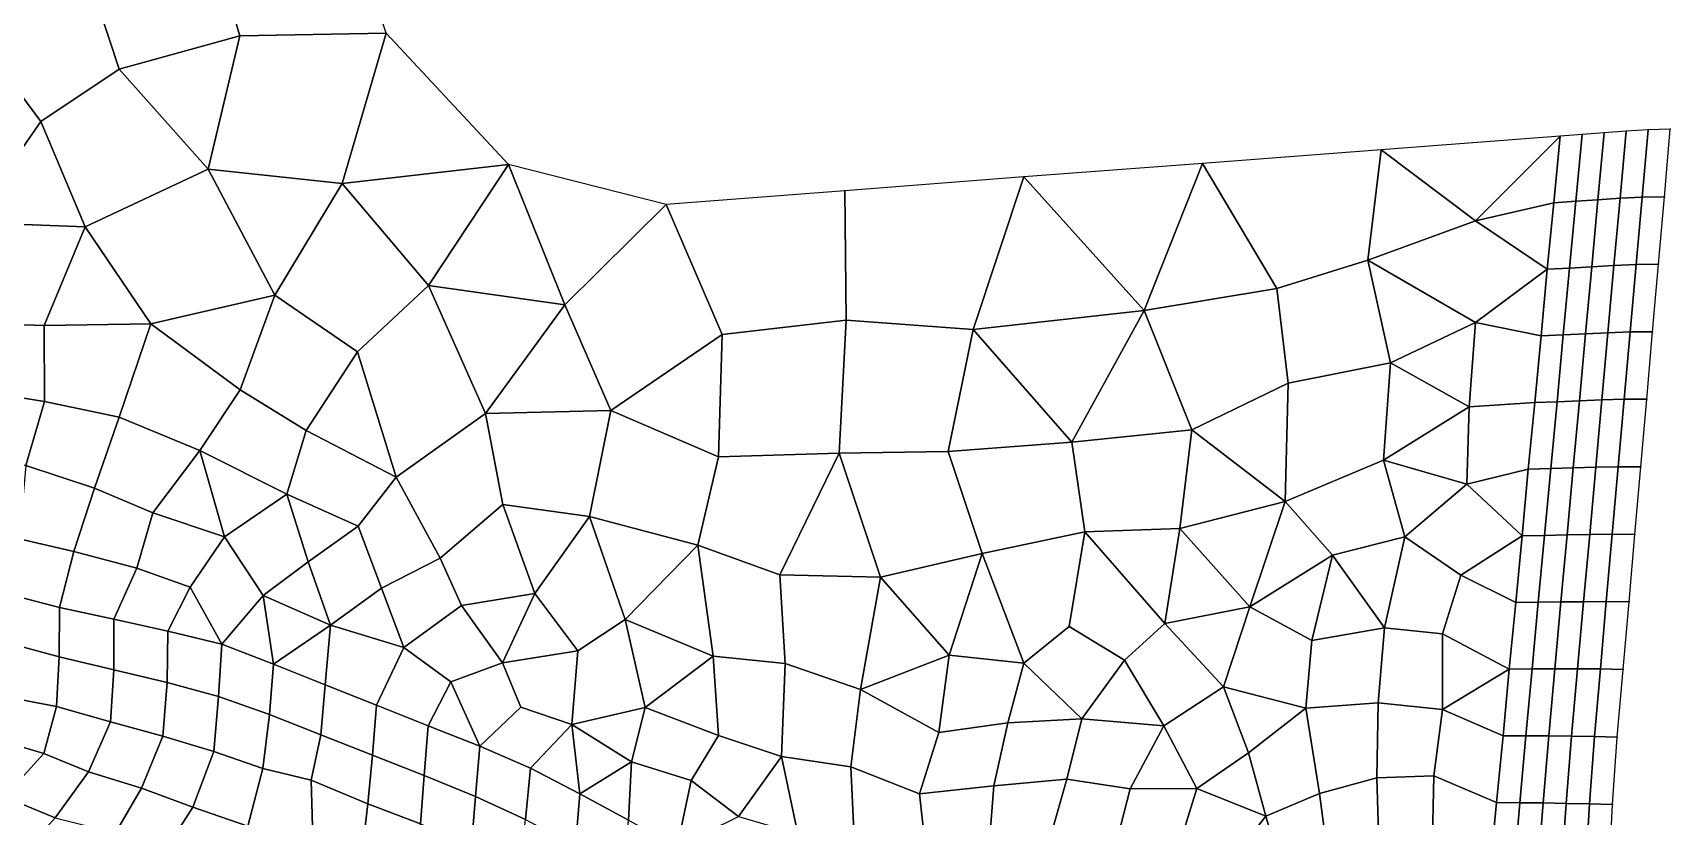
# Model space of a CAD drawing. Extents: x 391089 to 406232, y 6461839 to 6471033.
# Drawn here: x 402338.6 to 402486.4, y 6469769.2 to 6469839.9 of the extents above; entities that cross this region are included whole.
import ezdxf

# ---------------------------------------------------------------- set-up
doc = ezdxf.new("R2010")
doc.units = 0
for name, color, linetype in [('MESH_BOUND', 25, 'CONTINUOUS'), ('MESH_ELEMS', 18, 'CONTINUOUS'), ('MESH_NODES', 18, 'CONTINUOUS')]:
    doc.layers.add(name, color=color, linetype=linetype)

msp = doc.modelspace()

# ---------------------------------------------------------------- linework, layer by layer
at = {"layer": 'MESH_BOUND', "color": 25}
for points in [[(402370.539, 6469839.88, 3.326), (402365.473, 6469855.05, 3.622)], [(402381.573, 6469828.04, 3.175), (402370.539, 6469839.88, 3.326)], [(402476.488, 6469830.6, 3.618), (402460.354, 6469829.37, 3.52)], [(402478.476, 6469830.75, 3.389), (402476.488, 6469830.6, 3.618)], [(402480.465, 6469830.9, 3.263), (402478.476, 6469830.75, 3.389)], [(402482.454, 6469831.05, 3.25), (402480.465, 6469830.9, 3.263)], [(402484.444, 6469831.17, 3.62), (402482.454, 6469831.05, 3.25)], [(402486.438, 6469831.22, 4.138), (402484.444, 6469831.17, 3.62)], [(402485.906, 6469825.13, 3.506), (402486.438, 6469831.22, 4.138)], [(402460.354, 6469829.37, 3.52), (402444.221, 6469828.14, 3.463)], [(402395.82, 6469824.44, 3.162), (402381.573, 6469828.04, 3.175)], [(402444.221, 6469828.14, 3.463), (402428.087, 6469826.91, 3.379)], [(402428.087, 6469826.91, 3.379), (402411.953, 6469825.67, 3.155)], [(402411.953, 6469825.67, 3.155), (402395.82, 6469824.44, 3.162)], [(402485.374, 6469819.04, 3.186), (402485.906, 6469825.13, 3.506)], [(402484.843, 6469812.94, 2.396), (402485.374, 6469819.04, 3.186)], [(402484.311, 6469806.85, 2.183), (402484.843, 6469812.94, 2.396)], [(402483.779, 6469800.76, 1.852), (402484.311, 6469806.85, 2.183)], [(402483.248, 6469794.66, 1.856), (402483.779, 6469800.76, 1.852)], [(402482.716, 6469788.57, 1.676), (402483.248, 6469794.66, 1.856)], [(402482.184, 6469782.47, 1.656), (402482.716, 6469788.57, 1.676)], [(402481.653, 6469776.38, 1.704), (402482.184, 6469782.47, 1.656)], [(402481.233, 6469770.28, 1.634), (402481.653, 6469776.38, 1.704)], [(402480.927, 6469764.17, 1.309), (402481.233, 6469770.28, 1.634)]]:
    msp.add_polyline3d(points, dxfattribs=at)
at = {"layer": 'MESH_ELEMS', "color": 178}
for points in [[(402357.32, 6469839.64, 3.289), (402370.539, 6469839.88, 3.326), (402365.473, 6469855.05, 3.622), (402353.758, 6469851.66, 3.422)], [(402353.758, 6469851.66, 3.422), (402342.772, 6469847.79, 2.641), (402346.434, 6469836.65, 2.818), (402357.32, 6469839.64, 3.289)], [(402346.434, 6469836.65, 2.818), (402342.772, 6469847.79, 2.641), (402332.955, 6469840.53, 1.203), (402339.38, 6469831.92, 1.231)], [(402339.38, 6469831.92, 1.231), (402332.955, 6469840.53, 1.203), (402327.446, 6469829.51, 0.969), (402333.018, 6469822.81, 0.83)], [(402346.434, 6469836.65, 2.818), (402354.463, 6469827.63, 2.946), (402357.32, 6469839.64, 3.289), (402346.434, 6469836.65, 2.818)], [(402366.579, 6469826.33, 2.702), (402370.539, 6469839.88, 3.326), (402357.32, 6469839.64, 3.289), (402354.463, 6469827.63, 2.946)], [(402381.573, 6469828.04, 3.175), (402370.539, 6469839.88, 3.326), (402366.579, 6469826.33, 2.702), (402381.573, 6469828.04, 3.175)], [(402346.434, 6469836.65, 2.818), (402339.38, 6469831.92, 1.231), (402343.387, 6469822.41, 1.357), (402354.463, 6469827.63, 2.946)], [(402333.018, 6469822.81, 0.83), (402343.387, 6469822.41, 1.357), (402339.38, 6469831.92, 1.231), (402333.018, 6469822.81, 0.83)], [(402476.488, 6469830.6, 3.618), (402460.354, 6469829.37, 3.52), (402468.855, 6469822.94, 3.365), (402476.488, 6469830.6, 3.618)], [(402476.488, 6469830.6, 3.618), (402468.855, 6469822.94, 3.365), (402475.916, 6469824.59, 3.559), (402476.488, 6469830.6, 3.618)], [(402476.488, 6469830.6, 3.618), (402475.916, 6469824.59, 3.559), (402477.913, 6469824.72, 3.412), (402478.476, 6469830.75, 3.389)], [(402478.476, 6469830.75, 3.389), (402477.913, 6469824.72, 3.412), (402479.909, 6469824.86, 2.884), (402480.465, 6469830.9, 3.263)], [(402480.465, 6469830.9, 3.263), (402479.909, 6469824.86, 2.884), (402481.906, 6469824.99, 2.638), (402482.454, 6469831.05, 3.25)], [(402482.454, 6469831.05, 3.25), (402481.906, 6469824.99, 2.638), (402483.905, 6469825.09, 2.812), (402484.444, 6469831.17, 3.62)], [(402484.444, 6469831.17, 3.62), (402483.905, 6469825.09, 2.812), (402485.906, 6469825.13, 3.506), (402486.438, 6469831.22, 4.138)], [(402460.354, 6469829.37, 3.52), (402444.221, 6469828.14, 3.463), (402450.924, 6469816.86, 1.522), (402459.131, 6469819.42, 2.732)], [(402468.855, 6469822.94, 3.365), (402460.354, 6469829.37, 3.52), (402459.131, 6469819.42, 2.732), (402468.855, 6469822.94, 3.365)], [(402354.463, 6469827.63, 2.946), (402343.387, 6469822.41, 1.357), (402349.294, 6469813.66, 0.946), (402360.481, 6469816.26, 1.123)], [(402354.463, 6469827.63, 2.946), (402360.481, 6469816.26, 1.123), (402366.579, 6469826.33, 2.702), (402354.463, 6469827.63, 2.946)], [(402374.375, 6469817.13, 1.039), (402381.573, 6469828.04, 3.175), (402366.579, 6469826.33, 2.702), (402374.375, 6469817.13, 1.039)], [(402374.375, 6469817.13, 1.039), (402386.66, 6469815.37, 1.293), (402381.573, 6469828.04, 3.175), (402374.375, 6469817.13, 1.039)], [(402395.82, 6469824.44, 3.162), (402381.573, 6469828.04, 3.175), (402386.66, 6469815.37, 1.293), (402395.82, 6469824.44, 3.162)], [(402438.966, 6469814.87, 1.049), (402444.221, 6469828.14, 3.463), (402428.087, 6469826.91, 3.379), (402438.966, 6469814.87, 1.049)], [(402444.221, 6469828.14, 3.463), (402438.966, 6469814.87, 1.049), (402450.924, 6469816.86, 1.522), (402444.221, 6469828.14, 3.463)], [(402374.375, 6469817.13, 1.039), (402366.579, 6469826.33, 2.702), (402360.481, 6469816.26, 1.123), (402367.966, 6469811.13, 1.012)], [(402411.953, 6469825.67, 3.155), (402412.057, 6469814, 1.379), (402423.524, 6469813.15, 1.251), (402428.087, 6469826.91, 3.379)], [(402423.524, 6469813.15, 1.251), (402438.966, 6469814.87, 1.049), (402428.087, 6469826.91, 3.379), (402423.524, 6469813.15, 1.251)], [(402400.872, 6469812.7, 1.18), (402395.82, 6469824.44, 3.162), (402386.66, 6469815.37, 1.293), (402390.812, 6469805.83, 1.087)], [(402411.953, 6469825.67, 3.155), (402395.82, 6469824.44, 3.162), (402400.872, 6469812.7, 1.18), (402412.057, 6469814, 1.379)], [(402475.916, 6469824.59, 3.559), (402468.855, 6469822.94, 3.365), (402475.344, 6469818.58, 1.995), (402475.916, 6469824.59, 3.559)], [(402475.916, 6469824.59, 3.559), (402475.344, 6469818.58, 1.995), (402477.349, 6469818.69, 1.8), (402477.913, 6469824.72, 3.412)], [(402477.913, 6469824.72, 3.412), (402477.349, 6469818.69, 1.8), (402479.354, 6469818.81, 1.949), (402479.909, 6469824.86, 2.884)], [(402479.909, 6469824.86, 2.884), (402479.354, 6469818.81, 1.949), (402481.359, 6469818.92, 2.1), (402481.906, 6469824.99, 2.638)], [(402481.906, 6469824.99, 2.638), (402481.359, 6469818.92, 2.1), (402483.365, 6469819.01, 2.371), (402483.905, 6469825.09, 2.812)], [(402483.905, 6469825.09, 2.812), (402483.365, 6469819.01, 2.371), (402485.374, 6469819.04, 3.186), (402485.906, 6469825.13, 3.506)], [(402333.018, 6469822.81, 0.83), (402331.412, 6469813.79, 0.794), (402339.672, 6469813.5, 0.906), (402343.387, 6469822.41, 1.357)], [(402468.855, 6469813.77, 1.606), (402475.344, 6469818.58, 1.995), (402468.855, 6469822.94, 3.365), (402459.131, 6469819.42, 2.732)], [(402349.294, 6469813.66, 0.946), (402343.387, 6469822.41, 1.357), (402339.672, 6469813.5, 0.906), (402349.294, 6469813.66, 0.946)], [(402461.183, 6469810.13, 1.133), (402459.131, 6469819.42, 2.732), (402450.924, 6469816.86, 1.522), (402451.964, 6469808.31, 0.891)], [(402459.131, 6469819.42, 2.732), (402461.183, 6469810.13, 1.133), (402468.855, 6469813.77, 1.606), (402459.131, 6469819.42, 2.732)], [(402468.855, 6469813.77, 1.606), (402474.773, 6469812.57, 1.33), (402475.344, 6469818.58, 1.995), (402468.855, 6469813.77, 1.606)], [(402475.344, 6469818.58, 1.995), (402474.773, 6469812.57, 1.33), (402476.786, 6469812.66, 1.27), (402477.349, 6469818.69, 1.8)], [(402477.349, 6469818.69, 1.8), (402476.786, 6469812.66, 1.27), (402478.798, 6469812.76, 1.443), (402479.354, 6469818.81, 1.949)], [(402479.354, 6469818.81, 1.949), (402478.798, 6469812.76, 1.443), (402480.811, 6469812.86, 1.811), (402481.359, 6469818.92, 2.1)], [(402481.359, 6469818.92, 2.1), (402480.811, 6469812.86, 1.811), (402482.826, 6469812.93, 2.035), (402483.365, 6469819.01, 2.371)], [(402483.365, 6469819.01, 2.371), (402482.826, 6469812.93, 2.035), (402484.843, 6469812.94, 2.396), (402485.374, 6469819.04, 3.186)], [(402379.521, 6469805.58, 0.969), (402374.375, 6469817.13, 1.039), (402367.966, 6469811.13, 1.012), (402371.443, 6469799.83, 1.057)], [(402386.66, 6469815.37, 1.293), (402374.375, 6469817.13, 1.039), (402379.521, 6469805.58, 0.969), (402386.66, 6469815.37, 1.293)], [(402450.924, 6469816.86, 1.522), (402438.966, 6469814.87, 1.049), (402443.264, 6469804.09, 0.875), (402451.964, 6469808.31, 0.891)], [(402349.294, 6469813.66, 0.946), (402357.377, 6469807.72, 1.027), (402360.481, 6469816.26, 1.123), (402349.294, 6469813.66, 0.946)], [(402367.966, 6469811.13, 1.012), (402360.481, 6469816.26, 1.123), (402357.377, 6469807.72, 1.027), (402363.309, 6469804.04, 1.056)], [(402386.66, 6469815.37, 1.293), (402379.521, 6469805.58, 0.969), (402390.812, 6469805.83, 1.087), (402386.66, 6469815.37, 1.293)], [(402411.437, 6469802, 1.133), (402412.057, 6469814, 1.379), (402400.872, 6469812.7, 1.18), (402400.544, 6469801.67, 1.105)], [(402421.255, 6469802.14, 1.194), (402423.524, 6469813.15, 1.251), (402412.057, 6469814, 1.379), (402411.437, 6469802, 1.133)], [(402423.524, 6469813.15, 1.251), (402432.431, 6469802.98, 1.02), (402438.966, 6469814.87, 1.049), (402423.524, 6469813.15, 1.251)], [(402432.431, 6469802.98, 1.02), (402443.264, 6469804.09, 0.875), (402438.966, 6469814.87, 1.049), (402432.431, 6469802.98, 1.02)], [(402339.672, 6469813.5, 0.906), (402331.412, 6469813.79, 0.794), (402332.747, 6469807.77, 0.887), (402339.693, 6469806.65, 0.999)], [(402339.672, 6469813.5, 0.906), (402339.693, 6469806.65, 0.999), (402346.45, 6469805.25, 1.075), (402349.294, 6469813.66, 0.946)], [(402357.377, 6469807.72, 1.027), (402349.294, 6469813.66, 0.946), (402346.45, 6469805.25, 1.075), (402353.716, 6469802.22, 1.066)], [(402400.872, 6469812.7, 1.18), (402390.812, 6469805.83, 1.087), (402400.544, 6469801.67, 1.105), (402400.872, 6469812.7, 1.18)], [(402432.431, 6469802.98, 1.02), (402423.524, 6469813.15, 1.251), (402421.255, 6469802.14, 1.194), (402432.431, 6469802.98, 1.02)], [(402461.183, 6469810.13, 1.133), (402468.294, 6469806.17, 1.256), (402468.855, 6469813.77, 1.606), (402461.183, 6469810.13, 1.133)], [(402474.201, 6469806.55, 1.024), (402474.773, 6469812.57, 1.33), (402468.855, 6469813.77, 1.606), (402468.294, 6469806.17, 1.256)], [(402474.773, 6469812.57, 1.33), (402474.201, 6469806.55, 1.024), (402476.222, 6469806.63, 1.018), (402476.786, 6469812.66, 1.27)], [(402476.786, 6469812.66, 1.27), (402476.222, 6469806.63, 1.018), (402478.243, 6469806.71, 1.256), (402478.798, 6469812.76, 1.443)], [(402478.798, 6469812.76, 1.443), (402478.243, 6469806.71, 1.256), (402480.264, 6469806.79, 1.609), (402480.811, 6469812.86, 1.811)], [(402480.811, 6469812.86, 1.811), (402480.264, 6469806.79, 1.609), (402482.286, 6469806.85, 1.95), (402482.826, 6469812.93, 2.035)], [(402482.826, 6469812.93, 2.035), (402482.286, 6469806.85, 1.95), (402484.311, 6469806.85, 2.183), (402484.843, 6469812.94, 2.396)], [(402371.443, 6469799.83, 1.057), (402367.966, 6469811.13, 1.012), (402363.309, 6469804.04, 1.056), (402371.443, 6469799.83, 1.057)], [(402460.56, 6469801.35, 0.996), (402461.183, 6469810.13, 1.133), (402451.964, 6469808.31, 0.891), (402451.683, 6469797.62, 0.891)], [(402460.56, 6469801.35, 0.996), (402468.294, 6469806.17, 1.256), (402461.183, 6469810.13, 1.133), (402460.56, 6469801.35, 0.996)], [(402443.264, 6469804.09, 0.875), (402451.683, 6469797.62, 0.891), (402451.964, 6469808.31, 0.891), (402443.264, 6469804.09, 0.875)], [(402339.693, 6469806.65, 0.999), (402332.747, 6469807.77, 0.887), (402331.546, 6469802.56, 0.999), (402338.011, 6469800.89, 1.04)], [(402344.229, 6469798.82, 1.056), (402346.45, 6469805.25, 1.075), (402339.693, 6469806.65, 0.999), (402338.011, 6469800.89, 1.04)], [(402353.716, 6469802.22, 1.066), (402361.586, 6469798.28, 1.086), (402363.309, 6469804.04, 1.056), (402357.377, 6469807.72, 1.027)], [(402468.294, 6469806.17, 1.256), (402468.065, 6469799.19, 1.12), (402473.629, 6469800.54, 0.974), (402474.201, 6469806.55, 1.024)], [(402474.201, 6469806.55, 1.024), (402473.629, 6469800.54, 0.974), (402475.658, 6469800.6, 0.883), (402476.222, 6469806.63, 1.018)], [(402476.222, 6469806.63, 1.018), (402475.658, 6469800.6, 0.883), (402477.687, 6469800.67, 0.822), (402478.243, 6469806.71, 1.256)], [(402478.243, 6469806.71, 1.256), (402477.687, 6469800.67, 0.822), (402479.716, 6469800.73, 1.351), (402480.264, 6469806.79, 1.609)], [(402480.264, 6469806.79, 1.609), (402479.716, 6469800.73, 1.351), (402481.747, 6469800.76, 1.786), (402482.286, 6469806.85, 1.95)], [(402482.286, 6469806.85, 1.95), (402481.747, 6469800.76, 1.786), (402483.779, 6469800.76, 1.852), (402484.311, 6469806.85, 2.183)], [(402349.486, 6469796.6, 1.068), (402353.716, 6469802.22, 1.066), (402346.45, 6469805.25, 1.075), (402344.229, 6469798.82, 1.056)], [(402381.063, 6469797.37, 1.04), (402379.521, 6469805.58, 0.969), (402371.443, 6469799.83, 1.057), (402375.401, 6469792.52, 1.068)], [(402390.812, 6469805.83, 1.087), (402379.521, 6469805.58, 0.969), (402381.063, 6469797.37, 1.04), (402388.89, 6469796.27, 1.096)], [(402388.89, 6469796.27, 1.096), (402398.676, 6469793.68, 1.241), (402400.544, 6469801.67, 1.105), (402390.812, 6469805.83, 1.087)], [(402460.56, 6469801.35, 0.996), (402468.065, 6469799.19, 1.12), (402468.294, 6469806.17, 1.256), (402460.56, 6469801.35, 0.996)], [(402368.01, 6469795.41, 1.1), (402371.443, 6469799.83, 1.057), (402363.309, 6469804.04, 1.056), (402361.586, 6469798.28, 1.086)], [(402442.189, 6469795.2, 0.952), (402443.264, 6469804.09, 0.875), (402432.431, 6469802.98, 1.02), (402433.607, 6469794.9, 0.936)], [(402451.683, 6469797.62, 0.891), (402443.264, 6469804.09, 0.875), (402442.189, 6469795.2, 0.952), (402451.683, 6469797.62, 0.891)], [(402353.716, 6469802.22, 1.066), (402349.486, 6469796.6, 1.068), (402355.964, 6469794.45, 1.084), (402353.716, 6469802.22, 1.066)], [(402355.964, 6469794.45, 1.084), (402361.586, 6469798.28, 1.086), (402353.716, 6469802.22, 1.066), (402355.964, 6469794.45, 1.084)], [(402415.151, 6469790.79, 1.13), (402424.333, 6469792.93, 1.049), (402421.255, 6469802.14, 1.194), (402411.437, 6469802, 1.133)], [(402424.333, 6469792.93, 1.049), (402433.607, 6469794.9, 0.936), (402432.431, 6469802.98, 1.02), (402421.255, 6469802.14, 1.194)], [(402337.419, 6469794.27, 1.045), (402342.349, 6469793.11, 1.056), (402344.229, 6469798.82, 1.056), (402338.011, 6469800.89, 1.04)], [(402406.064, 6469791, 1.148), (402411.437, 6469802, 1.133), (402400.544, 6469801.67, 1.105), (402398.676, 6469793.68, 1.241)], [(402411.437, 6469802, 1.133), (402406.064, 6469791, 1.148), (402415.151, 6469790.79, 1.13), (402411.437, 6469802, 1.133)], [(402455.965, 6469792.79, 0.946), (402462.489, 6469794.45, 1.015), (402460.56, 6469801.35, 0.996), (402451.683, 6469797.62, 0.891)], [(402468.065, 6469799.19, 1.12), (402460.56, 6469801.35, 0.996), (402462.489, 6469794.45, 1.015), (402468.065, 6469799.19, 1.12)], [(402473.629, 6469800.54, 0.974), (402473.058, 6469794.53, 0.946), (402475.095, 6469794.57, 0.843), (402475.658, 6469800.6, 0.883)], [(402475.658, 6469800.6, 0.883), (402475.095, 6469794.57, 0.843), (402477.132, 6469794.62, 0.906), (402477.687, 6469800.67, 0.822)], [(402477.687, 6469800.67, 0.822), (402477.132, 6469794.62, 0.906), (402479.169, 6469794.66, 1.303), (402479.716, 6469800.73, 1.351)], [(402479.716, 6469800.73, 1.351), (402479.169, 6469794.66, 1.303), (402481.207, 6469794.68, 1.753), (402481.747, 6469800.76, 1.786)], [(402481.747, 6469800.76, 1.786), (402481.207, 6469794.68, 1.753), (402483.248, 6469794.66, 1.856), (402483.779, 6469800.76, 1.852)], [(402375.401, 6469792.52, 1.068), (402371.443, 6469799.83, 1.057), (402368.01, 6469795.41, 1.1), (402370.123, 6469789.8, 1.095)], [(402468.065, 6469799.19, 1.12), (402462.489, 6469794.45, 1.015), (402467.539, 6469790.98, 1.158), (402473.058, 6469794.53, 0.946)], [(402468.065, 6469799.19, 1.12), (402473.058, 6469794.53, 0.946), (402473.629, 6469800.54, 0.974), (402468.065, 6469799.19, 1.12)], [(402349.486, 6469796.6, 1.068), (402344.229, 6469798.82, 1.056), (402342.349, 6469793.11, 1.056), (402348.029, 6469791.61, 1.073)], [(402363.496, 6469792.19, 1.127), (402361.586, 6469798.28, 1.086), (402355.964, 6469794.45, 1.084), (402359.436, 6469789.15, 1.109)], [(402368.01, 6469795.41, 1.1), (402361.586, 6469798.28, 1.086), (402363.496, 6469792.19, 1.127), (402368.01, 6469795.41, 1.1)], [(402352.848, 6469789.9, 1.076), (402355.964, 6469794.45, 1.084), (402349.486, 6469796.6, 1.068), (402348.029, 6469791.61, 1.073)], [(402375.401, 6469792.52, 1.068), (402377.347, 6469788.26, 1.04), (402383.963, 6469789.34, 1.037), (402381.063, 6469797.37, 1.04)], [(402388.89, 6469796.27, 1.096), (402381.063, 6469797.37, 1.04), (402383.963, 6469789.34, 1.037), (402388.89, 6469796.27, 1.096)], [(402383.963, 6469789.34, 1.037), (402387.834, 6469784.16, 0.973), (402392.099, 6469786.97, 1.051), (402388.89, 6469796.27, 1.096)], [(402388.89, 6469796.27, 1.096), (402392.099, 6469786.97, 1.051), (402398.676, 6469793.68, 1.241), (402388.89, 6469796.27, 1.096)], [(402442.189, 6469795.2, 0.952), (402448.504, 6469788.13, 1.033), (402451.683, 6469797.62, 0.891), (402442.189, 6469795.2, 0.952)], [(402448.504, 6469788.13, 1.033), (402455.965, 6469792.79, 0.946), (402451.683, 6469797.62, 0.891), (402448.504, 6469788.13, 1.033)], [(402363.496, 6469792.19, 1.127), (402365.51, 6469786.46, 1.122), (402370.123, 6469789.8, 1.095), (402368.01, 6469795.41, 1.1)], [(402432.196, 6469786.34, 0.858), (402433.607, 6469794.9, 0.936), (402424.333, 6469792.93, 1.049), (402428.081, 6469783.05, 1.071)], [(402433.607, 6469794.9, 0.936), (402432.196, 6469786.34, 0.858), (402437.184, 6469783.31, 0.918), (402440.829, 6469786.63, 0.786)], [(402433.607, 6469794.9, 0.936), (402440.829, 6469786.63, 0.786), (402442.189, 6469795.2, 0.952), (402433.607, 6469794.9, 0.936)], [(402448.504, 6469788.13, 1.033), (402442.189, 6469795.2, 0.952), (402440.829, 6469786.63, 0.786), (402448.504, 6469788.13, 1.033)], [(402479.169, 6469794.66, 1.303), (402478.622, 6469788.59, 0.899), (402480.668, 6469788.6, 1.398), (402481.207, 6469794.68, 1.753)], [(402481.207, 6469794.68, 1.753), (402480.668, 6469788.6, 1.398), (402482.716, 6469788.57, 1.676), (402483.248, 6469794.66, 1.856)], [(402341.063, 6469788.07, 0.981), (402342.349, 6469793.11, 1.056), (402337.419, 6469794.27, 1.045), (402336.227, 6469789.33, 0.94)], [(402359.436, 6469789.15, 1.109), (402355.964, 6469794.45, 1.084), (402352.848, 6469789.9, 1.076), (402355.709, 6469784.75, 1.026)], [(402400.062, 6469783.67, 0.982), (402398.676, 6469793.68, 1.241), (402392.099, 6469786.97, 1.051), (402400.062, 6469783.67, 0.982)], [(402406.064, 6469791, 1.148), (402398.676, 6469793.68, 1.241), (402400.062, 6469783.67, 0.982), (402406.541, 6469783.02, 0.91)], [(402455.965, 6469792.79, 0.946), (402460.633, 6469786.24, 1.149), (402462.489, 6469794.45, 1.015), (402455.965, 6469792.79, 0.946)], [(402467.539, 6469790.98, 1.158), (402462.489, 6469794.45, 1.015), (402460.633, 6469786.24, 1.149), (402465.888, 6469785.7, 1.184)], [(402472.486, 6469788.52, 1.114), (402473.058, 6469794.53, 0.946), (402467.539, 6469790.98, 1.158), (402472.486, 6469788.52, 1.114)], [(402473.058, 6469794.53, 0.946), (402472.486, 6469788.52, 1.114), (402474.531, 6469788.55, 1.042), (402475.095, 6469794.57, 0.843)], [(402475.095, 6469794.57, 0.843), (402474.531, 6469788.55, 1.042), (402476.576, 6469788.57, 0.762), (402477.132, 6469794.62, 0.906)], [(402477.132, 6469794.62, 0.906), (402476.576, 6469788.57, 0.762), (402478.622, 6469788.59, 0.899), (402479.169, 6469794.66, 1.303)], [(402345.955, 6469787, 0.92), (402348.029, 6469791.61, 1.073), (402342.349, 6469793.11, 1.056), (402341.063, 6469788.07, 0.981)], [(402363.496, 6469792.19, 1.127), (402359.436, 6469789.15, 1.109), (402365.51, 6469786.46, 1.122), (402363.496, 6469792.19, 1.127)], [(402377.347, 6469788.26, 1.04), (402375.401, 6469792.52, 1.068), (402370.123, 6469789.8, 1.095), (402372.15, 6469784.45, 1.028)], [(402424.333, 6469792.93, 1.049), (402415.151, 6469790.79, 1.13), (402421.351, 6469783.77, 1.073), (402424.333, 6469792.93, 1.049)], [(402424.333, 6469792.93, 1.049), (402421.351, 6469783.77, 1.073), (402428.081, 6469783.05, 1.071), (402424.333, 6469792.93, 1.049)], [(402455.965, 6469792.79, 0.946), (402448.504, 6469788.13, 1.033), (402454.083, 6469785.1, 1.027), (402455.965, 6469792.79, 0.946)], [(402455.965, 6469792.79, 0.946), (402454.083, 6469785.1, 1.027), (402460.633, 6469786.24, 1.149), (402455.965, 6469792.79, 0.946)], [(402350.848, 6469785.94, 0.91), (402352.848, 6469789.9, 1.076), (402348.029, 6469791.61, 1.073), (402345.955, 6469787, 0.92)], [(402415.151, 6469790.79, 1.13), (402406.064, 6469791, 1.148), (402406.541, 6469783.02, 0.91), (402413.352, 6469780.68, 0.977)], [(402421.351, 6469783.77, 1.073), (402415.151, 6469790.79, 1.13), (402413.352, 6469780.68, 0.977), (402421.351, 6469783.77, 1.073)], [(402472.486, 6469788.52, 1.114), (402467.539, 6469790.98, 1.158), (402465.888, 6469785.7, 1.184), (402471.914, 6469782.51, 1.155)], [(402341.063, 6469788.07, 0.981), (402336.227, 6469789.33, 0.94), (402336.042, 6469784.98, 0.644), (402341.043, 6469783.6, 0.67)], [(402350.848, 6469785.94, 0.91), (402355.709, 6469784.75, 1.026), (402352.848, 6469789.9, 1.076), (402350.848, 6469785.94, 0.91)], [(402359.436, 6469789.15, 1.109), (402355.709, 6469784.75, 1.026), (402360.382, 6469782.96, 0.858), (402359.436, 6469789.15, 1.109)], [(402360.382, 6469782.96, 0.858), (402365.51, 6469786.46, 1.122), (402359.436, 6469789.15, 1.109), (402360.382, 6469782.96, 0.858)], [(402365.51, 6469786.46, 1.122), (402372.15, 6469784.45, 1.028), (402370.123, 6469789.8, 1.095), (402365.51, 6469786.46, 1.122)], [(402377.347, 6469788.26, 1.04), (402381.053, 6469783.07, 0.973), (402383.963, 6469789.34, 1.037), (402377.347, 6469788.26, 1.04)], [(402381.053, 6469783.07, 0.973), (402387.834, 6469784.16, 0.973), (402383.963, 6469789.34, 1.037), (402381.053, 6469783.07, 0.973)], [(402345.955, 6469787, 0.92), (402341.063, 6469788.07, 0.981), (402341.043, 6469783.6, 0.67), (402345.968, 6469782.44, 0.636)], [(402376.377, 6469781.37, 0.994), (402381.053, 6469783.07, 0.973), (402377.347, 6469788.26, 1.04), (402372.15, 6469784.45, 1.028)], [(402448.504, 6469788.13, 1.033), (402440.829, 6469786.63, 0.786), (402446.125, 6469780.91, 1.156), (402448.504, 6469788.13, 1.033)], [(402446.125, 6469780.91, 1.156), (402453.552, 6469778.98, 1.115), (402454.083, 6469785.1, 1.027), (402448.504, 6469788.13, 1.033)], [(402472.486, 6469788.52, 1.114), (402471.914, 6469782.51, 1.155), (402473.968, 6469782.52, 1.107), (402474.531, 6469788.55, 1.042)], [(402474.531, 6469788.55, 1.042), (402473.968, 6469782.52, 1.107), (402476.021, 6469782.52, 0.796), (402476.576, 6469788.57, 0.762)], [(402476.576, 6469788.57, 0.762), (402476.021, 6469782.52, 0.796), (402478.074, 6469782.53, 1.097), (402478.622, 6469788.59, 0.899)], [(402478.622, 6469788.59, 0.899), (402478.074, 6469782.53, 1.097), (402480.128, 6469782.52, 1.525), (402480.668, 6469788.6, 1.398)], [(402480.668, 6469788.6, 1.398), (402480.128, 6469782.52, 1.525), (402482.184, 6469782.47, 1.656), (402482.716, 6469788.57, 1.676)], [(402350.848, 6469785.94, 0.91), (402345.955, 6469787, 0.92), (402345.968, 6469782.44, 0.636), (402350.761, 6469781.31, 0.579)], [(402350.761, 6469781.31, 0.579), (402355.421, 6469780.02, 0.586), (402355.709, 6469784.75, 1.026), (402350.848, 6469785.94, 0.91)], [(402365.51, 6469786.46, 1.122), (402360.382, 6469782.96, 0.858), (402365.033, 6469781.1, 0.918), (402365.51, 6469786.46, 1.122)], [(402372.15, 6469784.45, 1.028), (402365.51, 6469786.46, 1.122), (402365.033, 6469781.1, 0.918), (402369.684, 6469779.25, 0.866)], [(402393.922, 6469779.04, 1.011), (402392.099, 6469786.97, 1.051), (402387.834, 6469784.16, 0.973), (402387.296, 6469777.52, 0.997)], [(402393.922, 6469779.04, 1.011), (402400.062, 6469783.67, 0.982), (402392.099, 6469786.97, 1.051), (402393.922, 6469779.04, 1.011)], [(402432.196, 6469786.34, 0.858), (402428.081, 6469783.05, 1.071), (402433.324, 6469778.03, 1.03), (402437.184, 6469783.31, 0.918)], [(402437.184, 6469783.31, 0.918), (402440.722, 6469777.4, 1.053), (402446.125, 6469780.91, 1.156), (402440.829, 6469786.63, 0.786)], [(402460.084, 6469779.46, 1.068), (402460.633, 6469786.24, 1.149), (402454.083, 6469785.1, 1.027), (402453.552, 6469778.98, 1.115)], [(402460.084, 6469779.46, 1.068), (402465.885, 6469778.85, 1.084), (402465.888, 6469785.7, 1.184), (402460.633, 6469786.24, 1.149)], [(402341.043, 6469783.6, 0.67), (402336.042, 6469784.98, 0.644), (402336.062, 6469780.02, 0.431), (402340.794, 6469779.13, 0.443)], [(402355.421, 6469780.02, 0.586), (402359.999, 6469778.41, 0.689), (402360.382, 6469782.96, 0.858), (402355.709, 6469784.75, 1.026)], [(402376.377, 6469781.37, 0.994), (402372.15, 6469784.45, 1.028), (402369.684, 6469779.25, 0.866), (402374.336, 6469777.4, 0.898)], [(402465.885, 6469778.85, 1.084), (402471.914, 6469782.51, 1.155), (402465.888, 6469785.7, 1.184), (402465.885, 6469778.85, 1.084)], [(402345.968, 6469782.44, 0.636), (402341.043, 6469783.6, 0.67), (402340.794, 6469779.13, 0.443), (402345.658, 6469777.76, 0.43)], [(402359.999, 6469778.41, 0.689), (402364.631, 6469776.58, 0.616), (402365.033, 6469781.1, 0.918), (402360.382, 6469782.96, 0.858)], [(402382.683, 6469779.08, 0.956), (402381.053, 6469783.07, 0.973), (402376.377, 6469781.37, 0.994), (402378.987, 6469775.55, 0.883)], [(402382.683, 6469779.08, 0.956), (402387.296, 6469777.52, 0.997), (402387.834, 6469784.16, 0.973), (402381.053, 6469783.07, 0.973)], [(402393.922, 6469779.04, 1.011), (402400.548, 6469776.51, 0.962), (402400.062, 6469783.67, 0.982), (402393.922, 6469779.04, 1.011)], [(402406.541, 6469783.02, 0.91), (402400.062, 6469783.67, 0.982), (402400.548, 6469776.51, 0.962), (402406.213, 6469774.63, 0.934)], [(402413.352, 6469780.68, 0.977), (402406.541, 6469783.02, 0.91), (402406.213, 6469774.63, 0.934), (402412.475, 6469773.7, 0.925)], [(402420.425, 6469776.79, 0.963), (402421.351, 6469783.77, 1.073), (402413.352, 6469780.68, 0.977), (402420.425, 6469776.79, 0.963)], [(402426.657, 6469777.65, 1.033), (402428.081, 6469783.05, 1.071), (402421.351, 6469783.77, 1.073), (402420.425, 6469776.79, 0.963)], [(402428.081, 6469783.05, 1.071), (402426.657, 6469777.65, 1.033), (402433.324, 6469778.03, 1.03), (402428.081, 6469783.05, 1.071)], [(402440.722, 6469777.4, 1.053), (402437.184, 6469783.31, 0.918), (402433.324, 6469778.03, 1.03), (402440.722, 6469777.4, 1.053)], [(402350.761, 6469781.31, 0.579), (402345.968, 6469782.44, 0.636), (402345.658, 6469777.76, 0.43), (402350.372, 6469776.45, 0.451)], [(402465.885, 6469778.85, 1.084), (402471.343, 6469776.5, 1.307), (402471.914, 6469782.51, 1.155), (402465.885, 6469778.85, 1.084)], [(402471.914, 6469782.51, 1.155), (402471.343, 6469776.5, 1.307), (402473.404, 6469776.49, 1.187), (402473.968, 6469782.52, 1.107)], [(402473.968, 6469782.52, 1.107), (402473.404, 6469776.49, 1.187), (402475.465, 6469776.48, 0.858), (402476.021, 6469782.52, 0.796)], [(402476.021, 6469782.52, 0.796), (402475.465, 6469776.48, 0.858), (402477.527, 6469776.46, 1.001), (402478.074, 6469782.53, 1.097)], [(402478.074, 6469782.53, 1.097), (402477.527, 6469776.46, 1.001), (402479.589, 6469776.44, 1.323), (402480.128, 6469782.52, 1.525)], [(402480.128, 6469782.52, 1.525), (402479.589, 6469776.44, 1.323), (402481.653, 6469776.38, 1.704), (402482.184, 6469782.47, 1.656)], [(402339.646, 6469774.88, 0.326), (402340.794, 6469779.13, 0.443), (402336.062, 6469780.02, 0.431), (402334.675, 6469776.36, 0.344)], [(402350.372, 6469776.45, 0.451), (402354.979, 6469775.07, 0.487), (402355.421, 6469780.02, 0.586), (402350.761, 6469781.31, 0.579)], [(402354.979, 6469775.07, 0.487), (402359.41, 6469773.53, 0.558), (402359.999, 6469778.41, 0.689), (402355.421, 6469780.02, 0.586)], [(402369.684, 6469779.25, 0.866), (402365.033, 6469781.1, 0.918), (402364.631, 6469776.58, 0.616), (402369.301, 6469774.74, 0.684)], [(402374.336, 6469777.4, 0.898), (402378.987, 6469775.55, 0.883), (402376.377, 6469781.37, 0.994), (402374.336, 6469777.4, 0.898)], [(402420.425, 6469776.79, 0.963), (402413.352, 6469780.68, 0.977), (402412.475, 6469773.7, 0.925), (402418.669, 6469771.26, 0.839)], [(402448.367, 6469774.96, 1.157), (402446.125, 6469780.91, 1.156), (402440.722, 6469777.4, 1.053), (402443.722, 6469771.74, 1.132)], [(402446.125, 6469780.91, 1.156), (402448.367, 6469774.96, 1.157), (402453.552, 6469778.98, 1.115), (402446.125, 6469780.91, 1.156)], [(402343.689, 6469773.23, 0.322), (402345.658, 6469777.76, 0.43), (402340.794, 6469779.13, 0.443), (402339.646, 6469774.88, 0.326)], [(402374.336, 6469777.4, 0.898), (402369.684, 6469779.25, 0.866), (402369.301, 6469774.74, 0.684), (402373.976, 6469772.91, 0.663)], [(402382.683, 6469779.08, 0.956), (402378.987, 6469775.55, 0.883), (402383.582, 6469773.57, 0.915), (402387.296, 6469777.52, 0.997)], [(402393.922, 6469779.04, 1.011), (402387.296, 6469777.52, 0.997), (402392.678, 6469774.14, 1.048), (402393.922, 6469779.04, 1.011)], [(402398.069, 6469772.44, 1.011), (402400.548, 6469776.51, 0.962), (402393.922, 6469779.04, 1.011), (402392.678, 6469774.14, 1.048)], [(402448.367, 6469774.96, 1.157), (402449.933, 6469769.24, 1.112), (402454.788, 6469771.29, 1.151), (402453.552, 6469778.98, 1.115)], [(402459.941, 6469772.7, 1.156), (402460.084, 6469779.46, 1.068), (402453.552, 6469778.98, 1.115), (402454.788, 6469771.29, 1.151)], [(402460.084, 6469779.46, 1.068), (402459.941, 6469772.7, 1.156), (402465.108, 6469772.87, 1.211), (402465.885, 6469778.85, 1.084)], [(402465.108, 6469772.87, 1.211), (402470.771, 6469770.48, 1.157), (402471.343, 6469776.5, 1.307), (402465.885, 6469778.85, 1.084)], [(402348.458, 6469771.77, 0.33), (402350.372, 6469776.45, 0.451), (402345.658, 6469777.76, 0.43), (402343.689, 6469773.23, 0.322)], [(402359.41, 6469773.53, 0.558), (402363.785, 6469772.48, 0.699), (402364.631, 6469776.58, 0.616), (402359.999, 6469778.41, 0.689)], [(402373.976, 6469772.91, 0.663), (402378.597, 6469771, 0.669), (402378.987, 6469775.55, 0.883), (402374.336, 6469777.4, 0.898)], [(402387.296, 6469777.52, 0.997), (402383.582, 6469773.57, 0.915), (402388.021, 6469771.26, 1.064), (402387.296, 6469777.52, 0.997)], [(402387.296, 6469777.52, 0.997), (402388.021, 6469771.26, 1.064), (402392.678, 6469774.14, 1.048), (402387.296, 6469777.52, 0.997)], [(402420.425, 6469776.79, 0.963), (402418.669, 6469771.26, 0.839), (402425.395, 6469771.97, 0.914), (402426.657, 6469777.65, 1.033)], [(402431.986, 6469772.59, 0.994), (402433.324, 6469778.03, 1.03), (402426.657, 6469777.65, 1.033), (402425.395, 6469771.97, 0.914)], [(402437.698, 6469771.69, 1.041), (402440.722, 6469777.4, 1.053), (402433.324, 6469778.03, 1.03), (402431.986, 6469772.59, 0.994)], [(402443.722, 6469771.74, 1.132), (402440.722, 6469777.4, 1.053), (402437.698, 6469771.69, 1.041), (402443.722, 6469771.74, 1.132)], [(402336.082, 6469770.99, 0.221), (402339.646, 6469774.88, 0.326), (402334.675, 6469776.36, 0.344), (402336.082, 6469770.99, 0.221)], [(402353.1, 6469770.06, 0.331), (402354.979, 6469775.07, 0.487), (402350.372, 6469776.45, 0.451), (402348.458, 6469771.77, 0.33)], [(402369.301, 6469774.74, 0.684), (402364.631, 6469776.58, 0.616), (402363.785, 6469772.48, 0.699), (402368.9, 6469770.34, 0.539)], [(402378.597, 6469771, 0.669), (402383.129, 6469768.93, 0.712), (402383.582, 6469773.57, 0.915), (402378.987, 6469775.55, 0.883)], [(402402.341, 6469769.22, 1.005), (402406.213, 6469774.63, 0.934), (402400.548, 6469776.51, 0.962), (402398.069, 6469772.44, 1.011)], [(402471.343, 6469776.5, 1.307), (402470.771, 6469770.48, 1.157), (402472.863, 6469770.45, 1.08), (402473.404, 6469776.49, 1.187)], [(402473.404, 6469776.49, 1.187), (402472.863, 6469770.45, 1.08), (402474.955, 6469770.43, 0.885), (402475.465, 6469776.48, 0.858)], [(402475.465, 6469776.48, 0.858), (402474.955, 6469770.43, 0.885), (402477.047, 6469770.39, 1.084), (402477.527, 6469776.46, 1.001)], [(402477.527, 6469776.46, 1.001), (402477.047, 6469770.39, 1.084), (402479.139, 6469770.35, 1.093), (402479.589, 6469776.44, 1.323)], [(402479.589, 6469776.44, 1.323), (402479.139, 6469770.35, 1.093), (402481.233, 6469770.28, 1.634), (402481.653, 6469776.38, 1.704)], [(402340.678, 6469769.08, 0.218), (402343.689, 6469773.23, 0.322), (402339.646, 6469774.88, 0.326), (402336.082, 6469770.99, 0.221)], [(402353.1, 6469770.06, 0.331), (402358.067, 6469768.32, 0.32), (402359.41, 6469773.53, 0.558), (402354.979, 6469775.07, 0.487)], [(402373.976, 6469772.91, 0.663), (402369.301, 6469774.74, 0.684), (402368.9, 6469770.34, 0.539), (402373.646, 6469768.54, 0.476)], [(402392.678, 6469774.14, 1.048), (402388.021, 6469771.26, 1.064), (402392.42, 6469768.87, 0.968), (402392.678, 6469774.14, 1.048)], [(402398.069, 6469772.44, 1.011), (402392.678, 6469774.14, 1.048), (402392.42, 6469768.87, 0.968), (402396.818, 6469766.48, 0.915)], [(402407.706, 6469767.64, 1.024), (402406.213, 6469774.63, 0.934), (402402.341, 6469769.22, 1.005), (402407.706, 6469767.64, 1.024)], [(402412.475, 6469773.7, 0.925), (402406.213, 6469774.63, 0.934), (402407.706, 6469767.64, 1.024), (402412.768, 6469767.24, 1.027)], [(402448.367, 6469774.96, 1.157), (402443.722, 6469771.74, 1.132), (402449.933, 6469769.24, 1.112), (402448.367, 6469774.96, 1.157)], [(402343.689, 6469773.23, 0.322), (402340.678, 6469769.08, 0.218), (402346.101, 6469767.73, 0.261), (402348.458, 6469771.77, 0.33)], [(402363.785, 6469772.48, 0.699), (402359.41, 6469773.53, 0.558), (402358.067, 6469768.32, 0.32), (402363.887, 6469768.31, 0.274)], [(402373.646, 6469768.54, 0.476), (402378.238, 6469766.6, 0.471), (402378.597, 6469771, 0.669), (402373.976, 6469772.91, 0.663)], [(402383.129, 6469768.93, 0.712), (402387.645, 6469766.54, 0.729), (402388.021, 6469771.26, 1.064), (402383.582, 6469773.57, 0.915)], [(402412.768, 6469767.24, 1.027), (402419.26, 6469766.04, 0.81), (402418.669, 6469771.26, 0.839), (402412.475, 6469773.7, 0.925)], [(402430.497, 6469767.4, 0.898), (402431.986, 6469772.59, 0.994), (402425.395, 6469771.97, 0.914), (402424.985, 6469766.99, 0.835)], [(402436.602, 6469767.5, 0.981), (402437.698, 6469771.69, 1.041), (402431.986, 6469772.59, 0.994), (402430.497, 6469767.4, 0.898)], [(402460.181, 6469765.73, 1.111), (402459.941, 6469772.7, 1.156), (402454.788, 6469771.29, 1.151), (402455.555, 6469765.38, 1.069)], [(402464.962, 6469765.89, 1.137), (402465.108, 6469772.87, 1.211), (402459.941, 6469772.7, 1.156), (402460.181, 6469765.73, 1.111)], [(402470.771, 6469770.48, 1.157), (402465.108, 6469772.87, 1.211), (402464.962, 6469765.89, 1.137), (402470.199, 6469764.47, 1.132)], [(402350.228, 6469765.56, 0.276), (402353.1, 6469770.06, 0.331), (402348.458, 6469771.77, 0.33), (402346.101, 6469767.73, 0.261)], [(402368.9, 6469770.34, 0.539), (402363.785, 6469772.48, 0.699), (402363.887, 6469768.31, 0.274), (402368.386, 6469765.95, 0.28)], [(402387.645, 6469766.54, 0.729), (402392.024, 6469764.03, 0.702), (402392.42, 6469768.87, 0.968), (402388.021, 6469771.26, 1.064)], [(402396.818, 6469766.48, 0.915), (402402.341, 6469769.22, 1.005), (402398.069, 6469772.44, 1.011), (402396.818, 6469766.48, 0.915)], [(402424.985, 6469766.99, 0.835), (402425.395, 6469771.97, 0.914), (402418.669, 6469771.26, 0.839), (402419.26, 6469766.04, 0.81)], [(402442.132, 6469766.68, 1.02), (402443.722, 6469771.74, 1.132), (402437.698, 6469771.69, 1.041), (402436.602, 6469767.5, 0.981)], [(402446.484, 6469764.8, 0.976), (402449.933, 6469769.24, 1.112), (402443.722, 6469771.74, 1.132), (402442.132, 6469766.68, 1.02)], [(402455.555, 6469765.38, 1.069), (402454.788, 6469771.29, 1.151), (402449.933, 6469769.24, 1.112), (402451.525, 6469763.72, 0.982)], [(402336.082, 6469770.99, 0.221), (402333.189, 6469767.33, 0.247), (402337.272, 6469765.29, 0.364), (402340.678, 6469769.08, 0.218)], [(402353.1, 6469770.06, 0.331), (402350.228, 6469765.56, 0.276), (402354.661, 6469763.53, 0.25), (402358.067, 6469768.32, 0.32)], [(402368.386, 6469765.95, 0.28), (402372.885, 6469764.68, 0.306), (402373.646, 6469768.54, 0.476), (402368.9, 6469770.34, 0.539)], [(402378.238, 6469766.6, 0.471), (402382.624, 6469764.45, 0.44), (402383.129, 6469768.93, 0.712), (402378.597, 6469771, 0.669)], [(402470.771, 6469770.48, 1.157), (402470.199, 6469764.47, 1.132), (402472.344, 6469764.42, 1.071), (402472.863, 6469770.45, 1.08)], [(402472.863, 6469770.45, 1.08), (402472.344, 6469764.42, 1.071), (402474.489, 6469764.37, 0.846), (402474.955, 6469770.43, 0.885)], [(402474.955, 6469770.43, 0.885), (402474.489, 6469764.37, 0.846), (402476.634, 6469764.32, 0.764), (402477.047, 6469770.39, 1.084)], [(402477.047, 6469770.39, 1.084), (402476.634, 6469764.32, 0.764), (402478.78, 6469764.26, 1.017), (402479.139, 6469770.35, 1.093)], [(402479.139, 6469770.35, 1.093), (402478.78, 6469764.26, 1.017), (402480.927, 6469764.17, 1.309), (402481.233, 6469770.28, 1.634)], [(402446.484, 6469764.8, 0.976), (402451.525, 6469763.72, 0.982), (402449.933, 6469769.24, 1.112), (402446.484, 6469764.8, 0.976)]]:
    msp.add_3dface(points, dxfattribs=at)
at = {"layer": 'MESH_NODES', "color": 18}
for p in [(402357.32, 6469839.64, 3.289), (402370.539, 6469839.88, 3.326), (402346.434, 6469836.65, 2.818), (402339.38, 6469831.92, 1.231), (402476.488, 6469830.6, 3.618), (402478.476, 6469830.75, 3.389), (402480.465, 6469830.9, 3.263), (402482.454, 6469831.05, 3.25), (402484.444, 6469831.17, 3.62), (402486.438, 6469831.22, 4.138), (402460.354, 6469829.37, 3.52), (402354.463, 6469827.63, 2.946), (402381.573, 6469828.04, 3.175), (402444.221, 6469828.14, 3.463), (402366.579, 6469826.33, 2.702), (402428.087, 6469826.91, 3.379), (402395.82, 6469824.44, 3.162), (402411.953, 6469825.67, 3.155), (402475.916, 6469824.59, 3.559), (402477.913, 6469824.72, 3.412), (402479.909, 6469824.86, 2.884), (402481.906, 6469824.99, 2.638), (402483.905, 6469825.09, 2.812), (402485.906, 6469825.13, 3.506), (402468.855, 6469822.94, 3.365), (402343.387, 6469822.41, 1.357), (402459.131, 6469819.42, 2.732), (402475.344, 6469818.58, 1.995), (402477.349, 6469818.69, 1.8), (402479.354, 6469818.81, 1.949), (402481.359, 6469818.92, 2.1), (402483.365, 6469819.01, 2.371), (402485.374, 6469819.04, 3.186), (402374.375, 6469817.13, 1.039), (402450.924, 6469816.86, 1.522), (402360.481, 6469816.26, 1.123), (402386.66, 6469815.37, 1.293), (402412.057, 6469814, 1.379), (402438.966, 6469814.87, 1.049), (402339.672, 6469813.5, 0.906), (402349.294, 6469813.66, 0.946), (402400.872, 6469812.7, 1.18), (402423.524, 6469813.15, 1.251), (402468.855, 6469813.77, 1.606), (402474.773, 6469812.57, 1.33), (402476.786, 6469812.66, 1.27), (402478.798, 6469812.76, 1.443), (402480.811, 6469812.86, 1.811), (402482.826, 6469812.93, 2.035), (402484.843, 6469812.94, 2.396), (402367.966, 6469811.13, 1.012), (402461.183, 6469810.13, 1.133), (402451.964, 6469808.31, 0.891), (402339.693, 6469806.65, 0.999), (402357.377, 6469807.72, 1.027), (402474.201, 6469806.55, 1.024), (402476.222, 6469806.63, 1.018), (402478.243, 6469806.71, 1.256), (402480.264, 6469806.79, 1.609), (402482.286, 6469806.85, 1.95), (402484.311, 6469806.85, 2.183), (402346.45, 6469805.25, 1.075), (402379.521, 6469805.58, 0.969), (402390.812, 6469805.83, 1.087), (402468.294, 6469806.17, 1.256), (402363.309, 6469804.04, 1.056), (402443.264, 6469804.09, 0.875), (402353.716, 6469802.22, 1.066), (402421.255, 6469802.14, 1.194), (402432.431, 6469802.98, 1.02), (402400.544, 6469801.67, 1.105), (402411.437, 6469802, 1.133), (402460.56, 6469801.35, 0.996), (402475.658, 6469800.6, 0.883), (402477.687, 6469800.67, 0.822), (402479.716, 6469800.73, 1.351), (402481.747, 6469800.76, 1.786), (402483.779, 6469800.76, 1.852), (402371.443, 6469799.83, 1.057), (402468.065, 6469799.19, 1.12), (402473.629, 6469800.54, 0.974), (402344.229, 6469798.82, 1.056), (402361.586, 6469798.28, 1.086), (402349.486, 6469796.6, 1.068), (402381.063, 6469797.37, 1.04), (402388.89, 6469796.27, 1.096), (402451.683, 6469797.62, 0.891), (402368.01, 6469795.41, 1.1), (402433.607, 6469794.9, 0.936), (402442.189, 6469795.2, 0.952), (402481.207, 6469794.68, 1.753), (402355.964, 6469794.45, 1.084), (402398.676, 6469793.68, 1.241), (402462.489, 6469794.45, 1.015), (402473.058, 6469794.53, 0.946), (402475.095, 6469794.57, 0.843), (402477.132, 6469794.62, 0.906), (402479.169, 6469794.66, 1.303), (402483.248, 6469794.66, 1.856), (402342.349, 6469793.11, 1.056), (402363.496, 6469792.19, 1.127), (402375.401, 6469792.52, 1.068), (402424.333, 6469792.93, 1.049), (402455.965, 6469792.79, 0.946), (402348.029, 6469791.61, 1.073), (402406.064, 6469791, 1.148), (402415.151, 6469790.79, 1.13), (402467.539, 6469790.98, 1.158), (402352.848, 6469789.9, 1.076), (402359.436, 6469789.15, 1.109), (402370.123, 6469789.8, 1.095), (402383.963, 6469789.34, 1.037), (402341.063, 6469788.07, 0.981), (402377.347, 6469788.26, 1.04), (402448.504, 6469788.13, 1.033), (402472.486, 6469788.52, 1.114), (402474.531, 6469788.55, 1.042), (402476.576, 6469788.57, 0.762), (402478.622, 6469788.59, 0.899), (402480.668, 6469788.6, 1.398), (402482.716, 6469788.57, 1.676), (402345.955, 6469787, 0.92), (402350.848, 6469785.94, 0.91), (402365.51, 6469786.46, 1.122), (402392.099, 6469786.97, 1.051), (402432.196, 6469786.34, 0.858), (402440.829, 6469786.63, 0.786), (402460.633, 6469786.24, 1.149), (402355.709, 6469784.75, 1.026), (402372.15, 6469784.45, 1.028), (402454.083, 6469785.1, 1.027), (402465.888, 6469785.7, 1.184), (402341.043, 6469783.6, 0.67), (402360.382, 6469782.96, 0.858), (402381.053, 6469783.07, 0.973), (402387.834, 6469784.16, 0.973), (402400.062, 6469783.67, 0.982), (402406.541, 6469783.02, 0.91), (402421.351, 6469783.77, 1.073), (402428.081, 6469783.05, 1.071), (402437.184, 6469783.31, 0.918), (402345.968, 6469782.44, 0.636), (402471.914, 6469782.51, 1.155), (402473.968, 6469782.52, 1.107), (402476.021, 6469782.52, 0.796), (402478.074, 6469782.53, 1.097), (402480.128, 6469782.52, 1.525), (402482.184, 6469782.47, 1.656), (402350.761, 6469781.31, 0.579), (402355.421, 6469780.02, 0.586), (402365.033, 6469781.1, 0.918), (402376.377, 6469781.37, 0.994), (402413.352, 6469780.68, 0.977), (402446.125, 6469780.91, 1.156), (402340.794, 6469779.13, 0.443), (402369.684, 6469779.25, 0.866), (402382.683, 6469779.08, 0.956), (402393.922, 6469779.04, 1.011), (402453.552, 6469778.98, 1.115), (402460.084, 6469779.46, 1.068), (402465.885, 6469778.85, 1.084), (402345.658, 6469777.76, 0.43), (402359.999, 6469778.41, 0.689), (402374.336, 6469777.4, 0.898), (402387.296, 6469777.52, 0.997), (402426.657, 6469777.65, 1.033), (402433.324, 6469778.03, 1.03), (402440.722, 6469777.4, 1.053), (402350.372, 6469776.45, 0.451), (402364.631, 6469776.58, 0.616), (402378.987, 6469775.55, 0.883), (402400.548, 6469776.51, 0.962), (402420.425, 6469776.79, 0.963), (402471.343, 6469776.5, 1.307), (402473.404, 6469776.49, 1.187), (402475.465, 6469776.48, 0.858), (402477.527, 6469776.46, 1.001), (402479.589, 6469776.44, 1.323), (402481.653, 6469776.38, 1.704), (402339.646, 6469774.88, 0.326), (402354.979, 6469775.07, 0.487), (402369.301, 6469774.74, 0.684), (402392.678, 6469774.14, 1.048), (402406.213, 6469774.63, 0.934), (402448.367, 6469774.96, 1.157), (402343.689, 6469773.23, 0.322), (402359.41, 6469773.53, 0.558), (402373.976, 6469772.91, 0.663), (402383.582, 6469773.57, 0.915), (402412.475, 6469773.7, 0.925), (402431.986, 6469772.59, 0.994), (402459.941, 6469772.7, 1.156), (402465.108, 6469772.87, 1.211), (402348.458, 6469771.77, 0.33), (402363.785, 6469772.48, 0.699), (402388.021, 6469771.26, 1.064), (402398.069, 6469772.44, 1.011), (402418.669, 6469771.26, 0.839), (402425.395, 6469771.97, 0.914), (402437.698, 6469771.69, 1.041), (402443.722, 6469771.74, 1.132), (402454.788, 6469771.29, 1.151), (402353.1, 6469770.06, 0.331), (402368.9, 6469770.34, 0.539), (402378.597, 6469771, 0.669), (402470.771, 6469770.48, 1.157), (402472.863, 6469770.45, 1.08), (402474.955, 6469770.43, 0.885), (402477.047, 6469770.39, 1.084), (402479.139, 6469770.35, 1.093), (402481.233, 6469770.28, 1.634), (402449.933, 6469769.24, 1.112)]:
    msp.add_point(p, dxfattribs=at)

doc.saveas('drawing.dxf')
